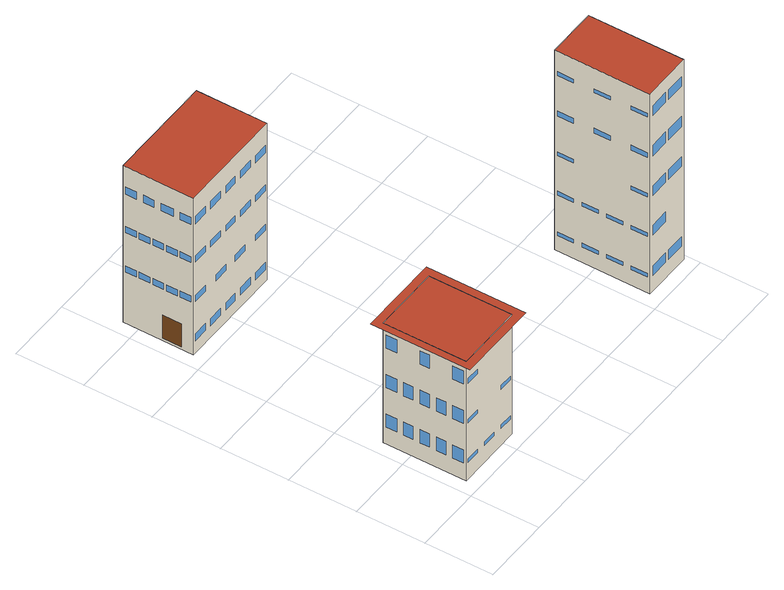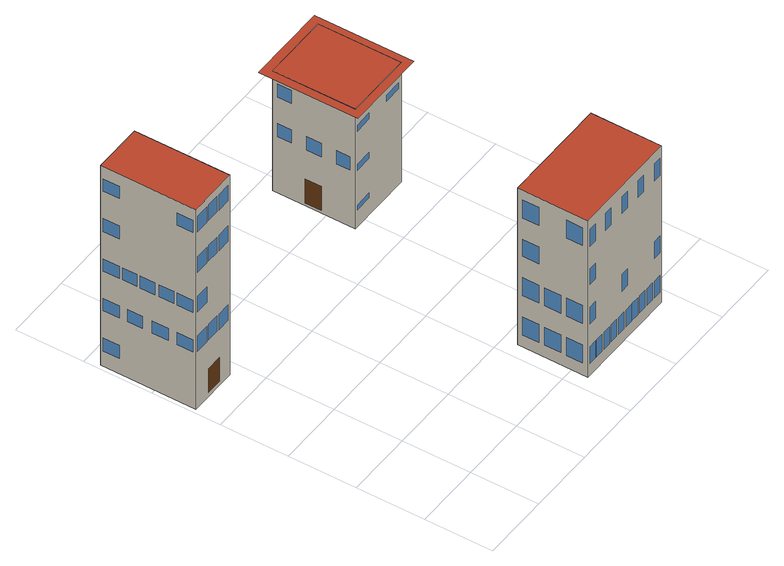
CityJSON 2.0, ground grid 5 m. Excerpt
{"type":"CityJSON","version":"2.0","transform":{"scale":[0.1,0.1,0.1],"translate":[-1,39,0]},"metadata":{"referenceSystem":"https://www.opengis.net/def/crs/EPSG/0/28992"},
"CityObjects":{
"building1":{"type":"Building","attributes":{"roofType":"Flat","yearOfConstruction":1987,"function":"Residential","storeysAboveGround":3},"geometry":[{"type":"MultiSurface","lod":"3","boundaries":[[[0,1,2,3]],[[4,5,6,7]],[[2,4,7,3],[8,9,10,11],[12,13,14,15],[16,17,18,19],[20,21,22,23],[24,25,26,27],[28,29,30,31]],[[10,9,8,11]],[[14,13,12,15]],[[18,17,16,19]],[[22,21,20,23]],[[26,25,24,27]],[[30,29,28,31]],[[1,5,4,2],[32,33,34,35],[36,37,38,39],[40,41,42,43],[44,45,46,47],[48,49,50,51]],[[34,33,32,35]],[[38,37,36,39]],[[42,41,40,43]],[[46,45,44,47]],[[50,49,48,51]],[[0,6,5,1],[52,53,54,55],[56,57,58,59],[60,61,62,63],[64,65,66,67]],[[54,53,52,55]],[[58,57,56,59]],[[62,61,60,63]],[[66,65,64,67]],[[3,7,6,0],[68,69,70,71],[72,73,74,75],[76,77,78,79],[80,81,82,83],[84,85,86,87],[88,89,90,91],[92,93,94,95],[96,97,98,99],[100,101,102,103],[104,105,106,107],[108,109,110,111],[112,113,114,115],[116,117,118,119]],[[70,69,68,71]],[[74,73,72,75]],[[78,77,76,79]],[[82,81,80,83]],[[86,85,84,87]],[[90,89,88,91]],[[94,93,92,95]],[[98,97,96,99]],[[102,101,100,103]],[[106,105,104,107]],[[110,109,108,111]],[[114,113,112,115]],[[118,117,116,119]],[[120,121,122,123],[6,5,4,7]]],"semantics":{"surfaces":[{"type":"GroundSurface"},{"type":"RoofSurface"},{"type":"WallSurface"},{"type":"Window"},{"type":"Door"}],"values":[0,1,2,3,3,3,3,3,3,2,4,3,3,3,3,2,3,3,3,3,2,3,3,3,3,3,3,3,3,3,3,3,3,3,1]}}]},
"building2":{"type":"Building","attributes":{"roofType":"Flat","yearOfConstruction":2014,"function":"Industrial","storeysAboveGround":4},"geometry":[{"type":"MultiSurface","lod":"3","boundaries":[[[124,125,126,127]],[[128,129,130,131]],[[126,128,131,127],[132,133,134,135],[136,137,138,139],[140,141,142,143],[144,145,146,147],[148,149,150,151],[152,153,154,155],[156,157,158,159],[160,161,162,163],[164,165,166,167],[168,169,170,171],[172,173,174,175],[176,177,178,179],[180,181,182,183],[184,185,186,187],[188,189,190,191],[192,193,194,195],[196,197,198,199],[200,201,202,203],[204,205,206,207]],[[134,133,132,135]],[[138,137,136,139]],[[142,141,140,143]],[[146,145,144,147]],[[150,149,148,151]],[[154,153,152,155]],[[158,157,156,159]],[[162,161,160,163]],[[166,165,164,167]],[[170,169,168,171]],[[174,173,172,175]],[[178,177,176,179]],[[182,181,180,183]],[[186,185,184,187]],[[190,189,188,191]],[[194,193,192,195]],[[198,197,196,199]],[[202,201,200,203]],[[206,205,204,207]],[[125,129,128,126],[208,209,210,211],[212,213,214,215],[216,217,218,219],[220,221,222,223],[224,225,226,227],[228,229,230,231],[232,233,234,235],[236,237,238,239],[240,241,242,243]],[[210,209,208,211]],[[214,213,212,215]],[[218,217,216,219]],[[222,221,220,223]],[[226,225,224,227]],[[230,229,228,231]],[[234,233,232,235]],[[238,237,236,239]],[[242,241,240,243]],[[124,130,129,125],[244,245,246,247],[248,249,250,251],[252,253,254,255],[256,257,258,259],[260,261,262,263],[264,265,266,267],[268,269,270,271],[272,273,274,275],[276,277,278,279],[280,281,282,283],[284,285,286,287],[288,289,290,291],[292,293,294,295],[296,297,298,299],[300,301,302,303],[304,305,306,307],[308,309,310,311],[312,313,314,315],[316,317,318,319]],[[246,245,244,247]],[[250,249,248,251]],[[254,253,252,255]],[[258,257,256,259]],[[262,261,260,263]],[[266,265,264,267]],[[270,269,268,271]],[[274,273,272,275]],[[278,277,276,279]],[[282,281,280,283]],[[286,285,284,287]],[[290,289,288,291]],[[294,293,292,295]],[[298,297,296,299]],[[302,301,300,303]],[[306,305,304,307]],[[310,309,308,311]],[[314,313,312,315]],[[318,317,316,319]],[[127,131,130,124],[320,321,322,323],[324,325,326,327],[328,329,330,331],[332,333,334,335],[336,337,338,339],[340,341,342,343],[344,345,346,347],[348,349,350,351],[352,353,354,355],[356,357,358,359],[360,361,362,363],[364,365,366,367],[368,369,370,371],[372,373,374,375],[376,377,378,379]],[[322,321,320,323]],[[326,325,324,327]],[[330,329,328,331]],[[334,333,332,335]],[[338,337,336,339]],[[342,341,340,343]],[[346,345,344,347]],[[350,349,348,351]],[[354,353,352,355]],[[358,357,356,359]],[[362,361,360,363]],[[366,365,364,367]],[[370,369,368,371]],[[374,373,372,375]],[[378,377,376,379]]],"semantics":{"surfaces":[{"type":"GroundSurface"},{"type":"RoofSurface"},{"type":"WallSurface"},{"type":"Window"},{"type":"Door"}],"values":[0,1,2,3,3,3,3,3,3,3,3,3,3,3,3,3,3,3,3,3,3,3,2,3,3,3,3,3,3,3,3,3,2,3,3,3,3,3,3,3,3,3,3,3,3,3,3,3,3,3,3,3,2,4,3,3,3,3,3,3,3,3,3,3,3,3,3,3]}}]},
"building3":{"type":"Building","attributes":{"roofType":"Flat","yearOfConstruction":1951,"function":"Industrial","storeysAboveGround":5},"geometry":[{"type":"MultiSurface","lod":"3","boundaries":[[[380,381,382,383]],[[384,385,386,387]],[[382,384,387,383],[388,389,390,391],[392,393,394,395],[396,397,398,399],[400,401,402,403],[404,405,406,407],[408,409,410,411],[412,413,414,415],[416,417,418,419],[420,421,422,423]],[[390,389,388,391]],[[394,393,392,395]],[[398,397,396,399]],[[402,401,400,403]],[[406,405,404,407]],[[410,409,408,411]],[[414,413,412,415]],[[418,417,416,419]],[[422,421,420,423]],[[381,385,384,382],[424,425,426,427],[428,429,430,431],[432,433,434,435],[436,437,438,439],[440,441,442,443],[444,445,446,447],[448,449,450,451],[452,453,454,455],[456,457,458,459],[460,461,462,463],[464,465,466,467],[468,469,470,471],[472,473,474,475]],[[426,425,424,427]],[[430,429,428,431]],[[434,433,432,435]],[[438,437,436,439]],[[442,441,440,443]],[[446,445,444,447]],[[450,449,448,451]],[[454,453,452,455]],[[458,457,456,459]],[[462,461,460,463]],[[466,465,464,467]],[[470,469,468,471]],[[474,473,472,475]],[[380,386,385,381],[476,477,478,479],[480,481,482,483],[484,485,486,487],[488,489,490,491],[492,493,494,495],[496,497,498,499],[500,501,502,503],[504,505,506,507],[508,509,510,511],[512,513,514,515],[516,517,518,519]],[[478,477,476,479]],[[482,481,480,483]],[[486,485,484,487]],[[490,489,488,491]],[[494,493,492,495]],[[498,497,496,499]],[[502,501,500,503]],[[506,505,504,507]],[[510,509,508,511]],[[514,513,512,515]],[[518,517,516,519]],[[383,387,386,380],[520,521,522,523],[524,525,526,527],[528,529,530,531],[532,533,534,535],[536,537,538,539],[540,541,542,543],[544,545,546,547],[548,549,550,551],[552,553,554,555],[556,557,558,559],[560,561,562,563],[564,565,566,567],[568,569,570,571],[572,573,574,575],[576,577,578,579],[580,581,582,583]],[[522,521,520,523]],[[526,525,524,527]],[[530,529,528,531]],[[534,533,532,535]],[[538,537,536,539]],[[542,541,540,543]],[[546,545,544,547]],[[550,549,548,551]],[[554,553,552,555]],[[558,557,556,559]],[[562,561,560,563]],[[566,565,564,567]],[[570,569,568,571]],[[574,573,572,575]],[[578,577,576,579]],[[582,581,580,583]]],"semantics":{"surfaces":[{"type":"GroundSurface"},{"type":"RoofSurface"},{"type":"WallSurface"},{"type":"Window"},{"type":"Door"}],"values":[0,1,2,3,3,3,3,3,3,3,3,3,2,3,3,3,3,3,3,3,3,3,3,3,3,3,2,4,3,3,3,3,3,3,3,3,3,3,2,3,3,3,3,3,3,3,3,3,3,3,3,3,3,3,3]}}]}
},
"vertices":[
[10,71,0],[60,71,0],[60,10,0],[10,10,0],[60,10,100],[60,71,100],[10,71,100],[10,10,100],[12,10,17],[22,10,17],[22,10,14],[12,10,14],[30,10,17],[40,10,17],[40,10,14],[30,10,14],[48,10,17],[58,10,17],[58,10,14],[48,10,14],[12,10,50],[22,10,50],[22,10,47],[12,10,47],[48,10,50],[58,10,50],[58,10,47],[48,10,47],[12,10,84],[22,10,84],[22,10,80],[12,10,80],[60,34,22],[60,46,22],[60,46,2],[60,34,2],[60,14,58],[60,24,58],[60,24,47],[60,14,47],[60,35,58],[60,46,58],[60,46,47],[60,35,47],[60,57,58],[60,67,58],[60,67,47],[60,57,47],[60,14,91],[60,24,91],[60,24,80],[60,14,80],[58,71,18],[45,71,18],[45,71,14],[58,71,14],[58,71,52],[45,71,52],[45,71,47],[58,71,47],[58,71,85],[45,71,85],[45,71,80],[58,71,80],[26,71,85],[13,71,85],[13,71,80],[26,71,80],[10,69,25],[10,61,25],[10,61,14],[10,69,14],[10,56,25],[10,49,25],[10,49,14],[10,56,14],[10,44,25],[10,37,25],[10,37,14],[10,44,14],[10,32,25],[10,25,25],[10,25,14],[10,32,14],[10,20,25],[10,12,25],[10,12,14],[10,20,14],[10,69,58],[10,61,58],[10,61,47],[10,69,47],[10,56,58],[10,49,58],[10,49,47],[10,56,47],[10,44,58],[10,37,58],[10,37,47],[10,44,47],[10,32,58],[10,25,58],[10,25,47],[10,32,47],[10,20,58],[10,12,58],[10,12,47],[10,20,47],[10,69,91],[10,61,91],[10,61,80],[10,69,80],[10,44,91],[10,37,91],[10,37,80],[10,44,80],[10,20,91],[10,12,91],[10,12,80],[10,20,80],[66,4,100],[66,77,100],[5,77,100],[5,4,100],
[10,262,0],[90,262,0],[90,210,0],[10,210,0],[90,210,131],[90,262,131],[10,262,131],[10,210,131],[12,210,16],[23,210,16],[23,210,10],[12,210,10],[28,210,16],[39,210,16],[39,210,10],[28,210,10],[45,210,16],[55,210,16],[55,210,10],[45,210,10],[61,210,16],[72,210,16],[72,210,10],[61,210,10],[77,210,16],[88,210,16],[88,210,10],[77,210,10],[12,210,48],[23,210,48],[23,210,43],[12,210,43],[34,210,48],[45,210,48],[45,210,43],[34,210,43],[55,210,48],[66,210,48],[66,210,43],[55,210,43],[77,210,48],[88,210,48],[88,210,43],[77,210,43],[12,210,81],[23,210,81],[23,210,76],[12,210,76],[28,210,81],[39,210,81],[39,210,76],[28,210,76],[45,210,81],[55,210,81],[55,210,76],[45,210,76],[61,210,81],[72,210,81],[72,210,76],[61,210,76],[77,210,81],[88,210,81],[88,210,76],[77,210,76],[12,210,114],[23,210,114],[23,210,108],[12,210,108],[28,210,114],[39,210,114],[39,210,108],[28,210,108],[45,210,114],[55,210,114],[55,210,108],[45,210,108],[61,210,114],[72,210,114],[72,210,108],[61,210,108],[77,210,114],[88,210,114],[88,210,108],[77,210,108],[90,214,25],[90,226,25],[90,226,10],[90,214,10],[90,230,25],[90,242,25],[90,242,10],[90,230,10],[90,246,25],[90,258,25],[90,258,10],[90,246,10],[90,214,58],[90,226,58],[90,226,43],[90,214,43],[90,230,58],[90,242,58],[90,242,43],[90,230,43],[90,246,58],[90,258,58],[90,258,43],[90,246,43],[90,214,90],[90,226,90],[90,226,76],[90,214,76],[90,214,123],[90,226,123],[90,226,108],[90,214,108],[90,246,123],[90,258,123],[90,258,108],[90,246,108],[88,262,24],[82,262,24],[82,262,10],[88,262,10],[81,262,24],[75,262,24],[75,262,10],[81,262,10],[73,262,24],[67,262,24],[67,262,10],[73,262,10],[65,262,24],[59,262,24],[59,262,10],[65,262,10],[57,262,24],[51,262,24],[51,262,10],[57,262,10],[49,262,24],[43,262,24],[43,262,10],[49,262,10],[42,262,24],[36,262,24],[36,262,10],[42,262,10],[34,262,24],[28,262,24],[28,262,10],[34,262,10],[26,262,24],[20,262,24],[20,262,10],[26,262,10],[18,262,24],[12,262,24],[12,262,10],[18,262,10],[88,262,57],[82,262,57],[82,262,43],[88,262,43],[53,262,57],[47,262,57],[47,262,43],[53,262,43],[18,262,57],[12,262,57],[12,262,43],[18,262,43],[88,262,89],[82,262,89],[82,262,76],[88,262,76],[88,262,122],[82,262,122],[82,262,108],[88,262,108],[71,262,122],[65,262,122],[65,262,108],[71,262,108],[53,262,122],[47,262,122],[47,262,108],[53,262,108],[36,262,122],[30,262,122],[30,262,108],[36,262,108],[18,262,122],[12,262,122],[12,262,108],[18,262,108],[10,233,21],[10,219,21],[10,219,2],[10,233,2],[10,260,48],[10,252,48],[10,252,43],[10,260,43],[10,250,48],[10,242,48],[10,242,43],[10,250,43],[10,240,48],[10,232,48],[10,232,43],[10,240,43],[10,230,48],[10,222,48],[10,222,43],[10,230,43],[10,220,48],[10,212,48],[10,212,43],[10,220,43],[10,260,81],[10,252,81],[10,252,76],[10,260,76],[10,250,81],[10,242,81],[10,242,76],[10,250,76],[10,240,81],[10,232,81],[10,232,76],[10,240,76],[10,230,81],[10,222,81],[10,222,76],[10,230,76],[10,220,81],[10,212,81],[10,212,76],[10,220,76],[10,260,114],[10,252,114],[10,252,108],[10,260,108],[10,247,114],[10,239,114],[10,239,108],[10,247,108],[10,234,114],[10,225,114],[10,225,108],[10,234,108],[10,220,114],[10,212,114],[10,212,108],[10,220,108],
[210,80,0],[247,80,0],[247,10,0],[210,10,0],[247,10,167],[247,80,167],[210,80,167],[210,10,167],[213,10,21],[227,10,21],[227,10,13],[213,10,13],[230,10,21],[244,10,21],[244,10,13],[230,10,13],[213,10,55],[227,10,55],[227,10,47],[213,10,47],[213,10,88],[227,10,88],[227,10,80],[213,10,80],[230,10,88],[244,10,88],[244,10,80],[230,10,80],[213,10,122],[227,10,122],[227,10,113],[213,10,113],[230,10,122],[244,10,122],[244,10,113],[230,10,113],[213,10,155],[227,10,155],[227,10,147],[213,10,147],[230,10,155],[244,10,155],[244,10,147],[230,10,147],[247,12,24],[247,24,24],[247,24,13],[247,12,13],[247,12,57],[247,24,57],[247,24,47],[247,12,47],[247,30,57],[247,41,57],[247,41,47],[247,30,47],[247,48,57],[247,60,57],[247,60,47],[247,48,47],[247,66,57],[247,78,57],[247,78,47],[247,66,47],[247,12,90],[247,24,90],[247,24,80],[247,12,80],[247,26,90],[247,37,90],[247,37,80],[247,26,80],[247,39,90],[247,50,90],[247,50,80],[247,39,80],[247,53,90],[247,64,90],[247,64,80],[247,53,80],[247,66,90],[247,78,90],[247,78,80],[247,66,80],[247,12,124],[247,24,124],[247,24,113],[247,12,113],[247,12,157],[247,24,157],[247,24,147],[247,12,147],[247,66,157],[247,78,157],[247,78,147],[247,66,147],[233,80,23],[221,80,23],[221,80,3],[233,80,3],[245,80,60],[235,80,60],[235,80,47],[245,80,47],[233,80,60],[224,80,60],[224,80,47],[233,80,47],[222,80,60],[212,80,60],[212,80,47],[222,80,47],[245,80,93],[235,80,93],[235,80,80],[245,80,80],[245,80,126],[235,80,126],[235,80,113],[245,80,113],[233,80,126],[224,80,126],[224,80,113],[233,80,113],[222,80,126],[212,80,126],[212,80,113],[222,80,113],[245,80,160],[235,80,160],[235,80,147],[245,80,147],[233,80,160],[224,80,160],[224,80,147],[233,80,147],[222,80,160],[212,80,160],[212,80,147],[222,80,147],[210,78,16],[210,66,16],[210,66,13],[210,78,13],[210,60,16],[210,48,16],[210,48,13],[210,60,13],[210,42,16],[210,30,16],[210,30,13],[210,42,13],[210,24,16],[210,12,16],[210,12,13],[210,24,13],[210,78,50],[210,66,50],[210,66,47],[210,78,47],[210,60,50],[210,48,50],[210,48,47],[210,60,47],[210,42,50],[210,30,50],[210,30,47],[210,42,47],[210,24,50],[210,12,50],[210,12,47],[210,24,47],[210,78,83],[210,66,83],[210,66,80],[210,78,80],[210,24,83],[210,12,83],[210,12,80],[210,24,80],[210,78,117],[210,66,117],[210,66,113],[210,78,113],[210,51,117],[210,39,117],[210,39,113],[210,51,113],[210,24,117],[210,12,117],[210,12,113],[210,24,113],[210,78,150],[210,66,150],[210,66,147],[210,78,147],[210,51,150],[210,39,150],[210,39,147],[210,51,147],[210,24,150],[210,12,150],[210,12,147],[210,24,147]
]}
